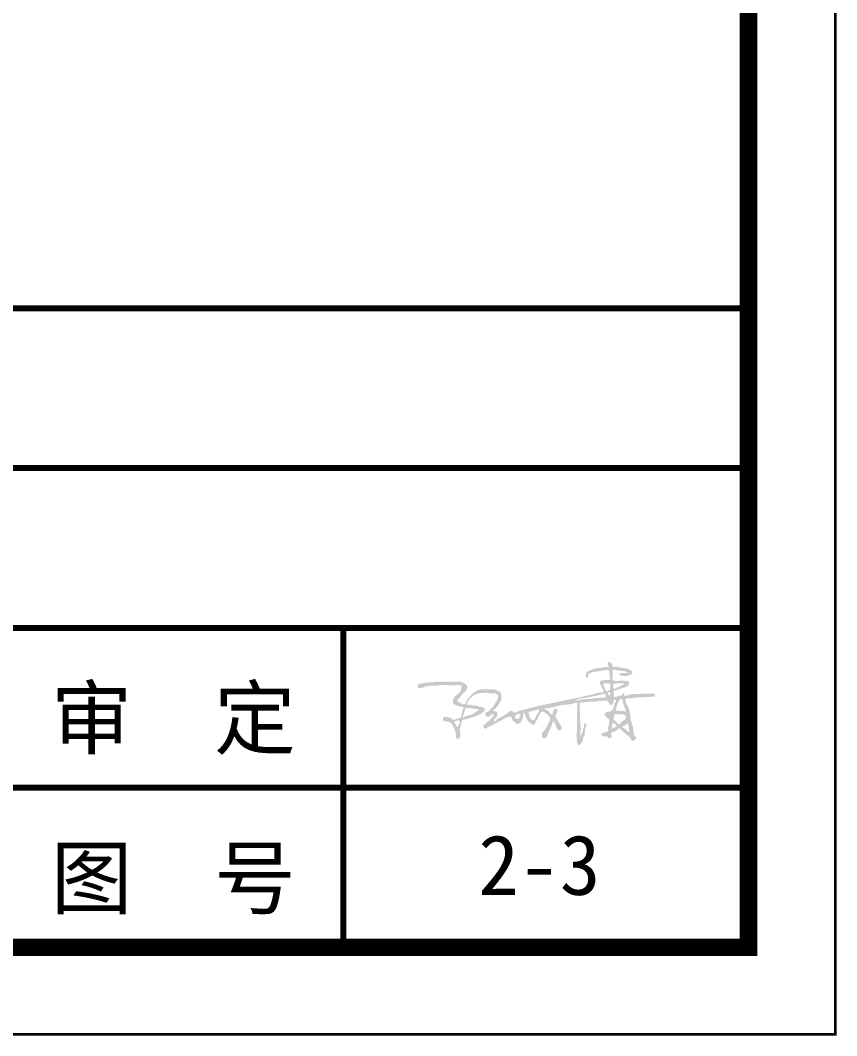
# Model space of a CAD drawing. Header units: millimetres. Extents: x -255 to 9196, y 129 to 426.
# Drawn here: x 1408.6 to 1455.6, y 129.3 to 187.7 of the extents above; entities that cross this region are included whole.
import ezdxf

# ---------------------------------------------------------------- set-up
doc = ezdxf.new("R2010")
doc.units = ezdxf.units.MM
doc.layers.add('不打印', color=7, linetype='Continuous', plot=False)
doc.layers.add('地质-图框', color=7, linetype='Continuous')
doc.styles.get("Standard").update_dxf_attribs({"font": 'simfang_0.ttf', "height": 2.5})

msp = doc.modelspace()

# ---------------------------------------------------------------- hatches: boundary and pattern name
h = msp.add_hatch(color=256)
edge = h.paths.add_edge_path(flags=16)
edge.add_spline(control_points=[(1437.061, 147.647), (1437.052, 147.624), (1437.052, 147.57), (1437.105, 147.524), (1437.157, 147.49), (1437.215, 147.478), (1437.277, 147.493), (1437.294, 147.557), (1437.328, 147.609), (1437.35, 147.668), (1437.373, 147.717), (1437.354, 147.779), (1437.276, 147.778), (1437.213, 147.762), (1437.138, 147.746), (1437.117, 147.68), (1437.065, 147.693), (1437.062, 147.666), (1437.063, 147.653), (1437.061, 147.647)], knot_values=[0, 0, 0, 0, 1.094844, 2.010583, 2.936971, 3.772058, 4.559337, 5.371692, 6.406572, 7.298431, 8.125414, 8.707814, 9.723429, 10.914867, 11.774738, 12.831234, 13.232699, 13.516351, 13.791121, 13.791121, 13.791121, 13.791121], degree=3, periodic=0)
edge = h.paths.add_edge_path()
edge.add_spline(control_points=[(1431.475, 149.268), (1431.475, 149.313), (1431.472, 149.385), (1431.479, 149.455), (1431.471, 149.502), (1431.528, 149.499), (1431.655, 149.52), (1431.887, 149.575), (1432.199, 149.589), (1432.473, 149.637), (1432.724, 149.634), (1432.979, 149.634), (1433.248, 149.644), (1433.547, 149.631), (1433.762, 149.638), (1433.978, 149.629), (1434.115, 149.531), (1434.278, 149.456), (1434.324, 149.282), (1434.239, 149.076), (1434.016, 148.95), (1433.913, 148.724), (1433.764, 148.639), (1433.718, 148.502), (1433.912, 148.42), (1434.142, 148.241), (1434.239, 148.461), (1434.305, 148.619), (1434.482, 148.817), (1434.698, 149.015), (1434.913, 149.15), (1435.181, 149.21), (1435.464, 149.183), (1435.792, 149.214), (1436.034, 149.118), (1436.229, 149.024), (1436.272, 148.819), (1436.295, 148.622), (1436.158, 148.401), (1436.035, 148.191), (1435.896, 148.063), (1435.798, 147.981), (1435.84, 147.887), (1435.954, 147.958), (1436.088, 147.789), (1436.023, 147.557), (1435.857, 147.498), (1435.828, 147.423), (1435.858, 147.329), (1436.015, 147.436), (1436.098, 147.552), (1436.277, 147.604), (1436.412, 147.689), (1436.565, 147.771), (1436.682, 147.88), (1436.818, 147.984), (1436.928, 147.928), (1437.006, 147.801), (1437.195, 147.927), (1437.603, 148.033), (1438.292, 148.215), (1439.173, 148.397), (1440.018, 148.579), (1440.709, 148.703), (1441.225, 148.849), (1441.559, 148.894), (1441.816, 149.009), (1441.997, 148.986), (1442.193, 149.07), (1442.081, 149.209), (1442.05, 149.344), (1441.944, 149.451), (1441.928, 149.586), (1441.996, 149.708), (1442.171, 149.702), (1442.317, 149.751), (1442.493, 149.695), (1442.522, 149.809), (1442.512, 149.955), (1442.484, 150.106), (1442.491, 150.335), (1442.269, 150.279), (1442.074, 150.278), (1441.843, 150.218), (1441.602, 150.206), (1441.42, 150.145), (1441.281, 150.073), (1441.242, 149.974), (1441.257, 149.897), (1441.193, 149.835), (1441.126, 149.924), (1441.117, 150.018), (1441.144, 150.186), (1441.366, 150.276), (1441.593, 150.368), (1441.853, 150.429), (1442.09, 150.421), (1442.256, 150.501), (1442.471, 150.424), (1442.422, 150.564), (1442.391, 150.624), (1442.376, 150.689), (1442.399, 150.764), (1442.487, 150.756), (1442.578, 150.722), (1442.675, 150.63), (1442.648, 150.541), (1442.651, 150.443), (1442.832, 150.517), (1443.004, 150.447), (1443.247, 150.427), (1443.485, 150.397), (1443.651, 150.31), (1443.783, 150.235), (1443.814, 150.126), (1443.771, 150.05), (1443.669, 150.014), (1443.528, 149.971), (1443.365, 149.943), (1443.237, 149.964), (1443.16, 150.003), (1443.07, 149.988), (1443.057, 150.066), (1443.072, 150.159), (1443.223, 150.119), (1443.344, 150.125), (1443.438, 150.13), (1443.527, 150.108), (1443.523, 150.18), (1443.404, 150.228), (1443.24, 150.253), (1443.038, 150.255), (1442.889, 150.289), (1442.785, 150.318), (1442.681, 150.331), (1442.654, 150.223), (1442.67, 150.08), (1442.681, 149.917), (1442.645, 149.765), (1442.704, 149.701), (1442.848, 149.651), (1443.097, 149.707), (1443.35, 149.669), (1443.559, 149.688), (1443.682, 149.517), (1443.456, 149.309), (1443.176, 149.254), (1442.953, 149.144), (1442.757, 149.138), (1442.725, 149.028), (1442.763, 148.931), (1442.676, 148.698), (1442.984, 148.794), (1443.121, 148.84), (1443.269, 148.857), (1443.24, 148.965), (1443.366, 149.015), (1443.284, 148.733), (1443.764, 148.964), (1444.094, 148.882), (1444.565, 148.97), (1444.848, 148.923), (1445.022, 148.969), (1445.077, 148.911), (1445.106, 148.864), (1445.105, 148.814), (1445.092, 148.77), (1445.039, 148.776), (1444.958, 148.775), (1444.805, 148.749), (1444.515, 148.739), (1444.1, 148.743), (1443.762, 148.648), (1443.451, 148.7), (1443.382, 148.43), (1443.623, 148.166), (1443.669, 147.703), (1443.745, 147.273), (1443.893, 146.882), (1443.856, 146.564), (1444.088, 146.401), (1443.944, 146.272), (1443.775, 146.17), (1443.658, 146.515), (1443.379, 146.61), (1443.24, 146.829), (1443.119, 146.877), (1443.103, 147.003), (1442.883, 146.818), (1442.778, 146.725), (1442.573, 146.715), (1442.576, 146.586), (1442.629, 146.537), (1442.626, 146.435), (1442.526, 146.385), (1442.399, 146.371), (1442.361, 146.509), (1442.216, 146.48), (1442.115, 146.475), (1442.013, 146.524), (1442.033, 146.673), (1442.187, 146.703), (1442.297, 146.742), (1442.459, 146.788), (1442.372, 146.974), (1442.465, 147.117), (1442.436, 147.274), (1442.522, 147.441), (1442.37, 147.535), (1442.254, 147.611), (1442.19, 147.788), (1442.332, 147.897), (1442.476, 147.904), (1442.665, 147.944), (1442.691, 148.111), (1442.775, 148.246), (1442.766, 148.392), (1442.853, 148.467), (1442.886, 148.548), (1442.829, 148.611), (1442.719, 148.607), (1442.736, 148.479), (1442.718, 148.366), (1442.577, 148.245), (1442.45, 148.374), (1442.423, 148.508), (1442.227, 148.564), (1441.885, 148.496), (1441.473, 148.474), (1441.088, 148.465), (1440.925, 148.411), (1440.787, 148.435), (1440.785, 148.344), (1440.774, 148.224), (1440.785, 147.981), (1440.8, 147.666), (1440.79, 147.281), (1440.865, 146.875), (1440.787, 146.674), (1440.813, 146.474), (1440.856, 146.524), (1440.86, 146.588), (1440.92, 146.665), (1440.964, 146.778), (1440.959, 146.909), (1441.04, 147.011), (1441.017, 147.123), (1441.046, 147.189), (1441.062, 147.277), (1441.114, 147.248), (1441.173, 147.18), (1441.096, 146.978), (1441.088, 146.756), (1441.058, 146.535), (1440.953, 146.401), (1440.972, 146.238), (1440.884, 146.103), (1440.804, 145.978), (1440.689, 145.989), (1440.634, 146.084), (1440.626, 146.24), (1440.597, 146.441), (1440.616, 146.756), (1440.61, 147.135), (1440.622, 147.705), (1440.642, 148.082), (1440.631, 148.461), (1440.338, 148.332), (1440.094, 148.32), (1439.679, 148.282), (1439.356, 148.193), (1439.043, 148.113), (1438.903, 148.107), (1438.716, 148.099), (1438.802, 147.999), (1438.931, 148.009), (1439.045, 147.874), (1439.099, 147.755), (1439.236, 147.72), (1439.216, 147.874), (1439.254, 147.978), (1439.331, 148.063), (1439.455, 148.107), (1439.501, 147.934), (1439.455, 147.803), (1439.364, 147.661), (1439.433, 147.518), (1439.526, 147.358), (1439.637, 147.176), (1439.761, 147.002), (1439.707, 146.853), (1439.592, 146.796), (1439.499, 146.892), (1439.422, 147.004), (1439.397, 147.141), (1439.352, 147.255), (1439.232, 147.426), (1439.19, 147.154), (1439.094, 146.963), (1438.947, 146.7), (1438.902, 146.453), (1438.747, 146.334), (1438.608, 146.416), (1438.606, 146.544), (1438.583, 146.67), (1438.708, 146.781), (1438.845, 146.928), (1438.929, 147.157), (1439.027, 147.332), (1439.084, 147.467), (1439.078, 147.583), (1438.931, 147.712), (1438.811, 147.848), (1438.642, 147.923), (1438.559, 147.893), (1438.42, 147.708), (1438.373, 147.483), (1438.222, 147.3), (1438.218, 147.182), (1438.096, 147.153), (1438.016, 147.181), (1437.907, 147.253), (1437.784, 147.36), (1437.707, 147.521), (1437.671, 147.632), (1437.63, 147.715), (1437.635, 147.767), (1437.64, 147.829), (1437.586, 147.817), (1437.501, 147.814), (1437.541, 147.637), (1437.482, 147.473), (1437.408, 147.291), (1437.261, 147.202), (1437.112, 147.197), (1437.026, 147.317), (1436.915, 147.388), (1436.864, 147.494), (1436.875, 147.648), (1436.652, 147.601), (1436.49, 147.543), (1436.269, 147.397), (1436, 147.277), (1435.712, 147.1), (1435.484, 147.022), (1435.37, 146.913), (1435.295, 146.938), (1435.245, 147.002), (1435.19, 147.116), (1435.313, 147.173), (1435.423, 147.26), (1435.551, 147.379), (1435.677, 147.498), (1435.748, 147.604), (1435.814, 147.653), (1435.849, 147.728), (1435.768, 147.789), (1435.665, 147.736), (1435.613, 147.621), (1435.482, 147.61), (1435.373, 147.655), (1435.33, 147.748), (1435.347, 147.867), (1435.505, 147.88), (1435.646, 148.048), (1435.82, 148.204), (1435.914, 148.41), (1436.021, 148.535), (1436.063, 148.691), (1436.102, 148.847), (1435.977, 148.931), (1435.809, 148.995), (1435.615, 148.938), (1435.409, 149.013), (1435.246, 148.98), (1435.068, 148.98), (1434.909, 148.954), (1434.781, 148.893), (1434.662, 148.854), (1434.59, 148.773), (1434.483, 148.681), (1434.37, 148.578), (1434.341, 148.452), (1434.285, 148.396), (1434.265, 148.283), (1434.406, 148.306), (1434.526, 148.295), (1434.681, 148.252), (1434.85, 148.26), (1434.984, 148.19), (1435.109, 148.193), (1435.197, 148.141), (1435.294, 148.118), (1435.315, 148.033), (1435.309, 147.955), (1435.24, 147.868), (1435.052, 147.768), (1434.801, 147.639), (1434.521, 147.571), (1434.313, 147.474), (1434.165, 147.466), (1434.005, 147.45), (1433.991, 147.273), (1433.929, 147.11), (1433.866, 146.892), (1433.9, 146.677), (1433.916, 146.486), (1433.855, 146.349), (1433.663, 146.316), (1433.662, 146.561), (1433.625, 146.785), (1433.524, 147.021), (1433.394, 147.245), (1433.193, 147.368), (1432.993, 147.328), (1432.897, 147.44), (1432.89, 147.593), (1433.025, 147.592), (1433.171, 147.594), (1433.352, 147.572), (1433.552, 147.364), (1433.734, 147.56), (1433.956, 147.521), (1433.953, 147.7), (1434.003, 147.836), (1434.032, 148.004), (1434.071, 148.097), (1434.122, 148.215), (1433.956, 148.13), (1433.852, 148.222), (1433.701, 148.264), (1433.543, 148.302), (1433.484, 148.431), (1433.471, 148.552), (1433.525, 148.72), (1433.712, 148.88), (1433.922, 149.055), (1433.963, 149.245), (1434.004, 149.431), (1433.815, 149.429), (1433.595, 149.431), (1433.251, 149.421), (1432.904, 149.454), (1432.576, 149.402), (1432.266, 149.399), (1431.963, 149.387), (1431.712, 149.267), (1431.598, 149.262), (1431.475, 149.257), (1431.475, 149.268)], knot_values=[0, 0, 0, 0, 1.976312, 3.018367, 3.269898, 3.749702, 4.834006, 9.62362, 13.452743, 18.627688, 21.612948, 24.346242, 29.741381, 33.302581, 37.366558, 39.173731, 42.502539, 44.546889, 46.627753, 49.567369, 53.604173, 57.284866, 59.75768, 61.074803, 62.326696, 67.979375, 69.132216, 71.889253, 75.683349, 80.376133, 84.739519, 86.490853, 92.234156, 97.068019, 100.429757, 103.693796, 105.598345, 109.17742, 112.023186, 116.60901, 119.542734, 120.725083, 121.411546, 123.11809, 124.588039, 129.410696, 130.720715, 131.927345, 132.512105, 134.442431, 137.229942, 139.767682, 141.969606, 144.264473, 147.202208, 149.156303, 150.995179, 151.77243, 155.250043, 157.768724, 171.532936, 185.086132, 197.290427, 209.084545, 215.623844, 220.562481, 223.780967, 227.404624, 228.938971, 231.18602, 232.99334, 235.279714, 237.39077, 238.413247, 240.945245, 243.852354, 245.95977, 246.754168, 248.413036, 252.429649, 254.024041, 256.622344, 259.532533, 263.465936, 266.597203, 270.043433, 271.790493, 273.165009, 274.278271, 275.155617, 275.96863, 278.137574, 279.489418, 282.933465, 287.218074, 290.631735, 294.43893, 297.066035, 299.279555, 300.631477, 301.741743, 302.480205, 303.51679, 304.510579, 305.744526, 308.045667, 309.10708, 309.738011, 311.721468, 314.587144, 318.560317, 321.978382, 324.929444, 326.726307, 328.375842, 329.212915, 330.25815, 332.912487, 335.737852, 337.322197, 338.464063, 339.540303, 340.517248, 341.291475, 343.24226, 345.424661, 346.906066, 347.790693, 348.283761, 349.37956, 352.817893, 355.786154, 358.093634, 359.322049, 360.782347, 361.645093, 363.565636, 367.250663, 368.807935, 369.801923, 370.698936, 375.382624, 380.290659, 382.057817, 384.048911, 387.541174, 392.467198, 396.884683, 398.870852, 399.463262, 401.525914, 403.50169, 407.635898, 409.387035, 411.233271, 412.280452, 413.20357, 415.190434, 419.044115, 426.82695, 433.696307, 438.234604, 439.880328, 440.5342, 441.546128, 442.183141, 442.753004, 443.168649, 444.25252, 446.435187, 449.787888, 457.012911, 463.817808, 466.622312, 467.653782, 474.772731, 480.221843, 487.75307, 493.758919, 498.268061, 500.770469, 503.126663, 504.93944, 508.215227, 514.602973, 517.725651, 519.162893, 519.653701, 522.57407, 525.985365, 528.091346, 529.420767, 530.44176, 531.074818, 533.51958, 534.412854, 536.192404, 538.038156, 539.769774, 540.822907, 542.444399, 544.691107, 546.792547, 548.016807, 551.031041, 552.848139, 555.141276, 557.888754, 559.117839, 562.162851, 564.274516, 565.814007, 568.969099, 570.805367, 573.405532, 575.322644, 577.850069, 578.932876, 580.303886, 580.965396, 582.395387, 583.584192, 585.599442, 587.646145, 589.914983, 591.789159, 593.27422, 597.94608, 607.063846, 611.402782, 614.073872, 615.321987, 615.878503, 617.519975, 620.919802, 626.227157, 631.278458, 637.955565, 642.446505, 643.232821, 643.760483, 644.456326, 646.177092, 647.742257, 649.719808, 651.636288, 652.979528, 654.238301, 655.194152, 655.659487, 656.394987, 659.092563, 663.591374, 666.73103, 668.397875, 670.738048, 673.250698, 675.453964, 676.439317, 677.660828, 679.829027, 683.261807, 686.437325, 693.520123, 699.871158, 710.80178, 711.665262, 714.371367, 719.852061, 724.798696, 731.582425, 735.049173, 737.977924, 739.413207, 740.181114, 742.294893, 744.847896, 747.080249, 748.01495, 749.656081, 751.744516, 753.156469, 754.723524, 756.064382, 759.453584, 761.036376, 762.882106, 765.701193, 769.323154, 772.347842, 774.172791, 775.585183, 777.013936, 779.293074, 781.697647, 782.695741, 785.087573, 787.226283, 790.776274, 796.031545, 799.610519, 801.573474, 803.326881, 805.300637, 806.912735, 808.495868, 812.035945, 815.779267, 818.869602, 820.811829, 822.125877, 823.541907, 828.940789, 830.302191, 831.031036, 832.606796, 840.023967, 840.684534, 842.883131, 844.244533, 845.363175, 846.535711, 849.926761, 852.286909, 854.171399, 855.113645, 856.128269, 856.673621, 857.147526, 858.050728, 860.090115, 862.716938, 866.384136, 867.936357, 870.065038, 872.061231, 873.982345, 875.67185, 877.131449, 879.445427, 882.719542, 885.677448, 890.574174, 895.673374, 900.269723, 901.080783, 902.0814, 903.195863, 904.760709, 906.51745, 907.912156, 911.149921, 913.959999, 915.505406, 916.565642, 917.656816, 918.348052, 920.340725, 921.570186, 923.703426, 925.112377, 926.520541, 927.902372, 929.517787, 932.398315, 937.179688, 939.59686, 942.195605, 944.091548, 946.864224, 947.8244, 950.291283, 954.566441, 955.923755, 959.676397, 961.5313, 963.693704, 966.5664, 967.727809, 969.03891, 971.169049, 973.960761, 975.413252, 976.517354, 977.539594, 979.222904, 980.846563, 983.344484, 985.952933, 988.091281, 989.728729, 991.182119, 992.528204, 993.655163, 994.585274, 995.88215, 998.258073, 1003.821633, 1008.058251, 1010.833525, 1013.583601, 1014.67668, 1017.228742, 1019.702485, 1022.748285, 1026.782974, 1029.033757, 1031.10648, 1032.665939, 1035.775685, 1038.774974, 1043.505154, 1046.495812, 1049.996333, 1053.115253, 1054.040804, 1056.294707, 1057.620278, 1059.043068, 1062.953747, 1065.090649, 1070.123473, 1071.433068, 1073.272203, 1075.944948, 1078.502315, 1080.15249, 1081.014965, 1082.574426, 1084.823859, 1086.961129, 1089.405106, 1091.419354, 1092.609896, 1094.709199, 1098.735043, 1103.263313, 1105.737056, 1107.750914, 1109.564562, 1112.173013, 1118.219875, 1124.030812, 1127.369626, 1132.591904, 1137.489058, 1140.639116, 1143.742249, 1144.231568, 1144.231568, 1144.231568, 1144.231568], degree=3, periodic=0)
edge = h.paths.add_edge_path(flags=16)
edge.add_spline(control_points=[(1437.831, 147.827), (1437.854, 147.786), (1437.88, 147.702), (1437.894, 147.584), (1437.956, 147.49), (1438.027, 147.405), (1438.133, 147.42), (1438.207, 147.484), (1438.253, 147.6), (1438.291, 147.71), (1438.351, 147.795), (1438.392, 147.865), (1438.429, 147.923), (1438.463, 147.978), (1438.407, 148.047), (1438.278, 147.992), (1438.133, 147.977), (1437.996, 147.917), (1437.891, 147.911), (1437.823, 147.875), (1437.825, 147.837), (1437.831, 147.827)], knot_values=[0, 0, 0, 0, 2.065977, 3.778019, 5.026363, 7.020016, 7.991516, 9.334166, 11.098954, 13.338472, 14.354147, 15.643986, 16.805999, 17.506465, 18.120776, 20.055848, 22.53053, 24.848178, 26.280873, 27.23305, 27.71727, 27.71727, 27.71727, 27.71727], degree=3, periodic=0)
edge = h.paths.add_edge_path(flags=17)
edge.add_spline(control_points=[(1442.193, 148.931), (1442.211, 148.93), (1442.252, 148.898), (1442.261, 148.835), (1442.289, 148.78), (1442.248, 148.689), (1442.037, 148.75), (1441.852, 148.669), (1441.638, 148.696), (1441.465, 148.646), (1441.243, 148.642), (1441.008, 148.61), (1440.79, 148.606), (1440.65, 148.521), (1440.561, 148.594), (1440.776, 148.671), (1440.89, 148.666), (1441.084, 148.713), (1441.246, 148.711), (1441.41, 148.767), (1441.566, 148.793), (1441.738, 148.833), (1441.904, 148.86), (1442.039, 148.905), (1442.11, 148.938), (1442.161, 148.938), (1442.184, 148.931), (1442.193, 148.931)], knot_values=[0, 0, 0, 0, 0.777686, 1.929051, 2.760418, 3.308433, 5.798843, 10.064954, 12.451385, 14.874019, 17.777373, 22.090389, 25.106741, 27.549329, 27.908396, 29.455131, 33.457187, 35.066045, 37.764147, 40.527792, 42.5051, 44.669727, 48.209364, 49.784594, 50.888217, 51.544484, 51.936834, 51.936834, 51.936834, 51.936834], degree=3, periodic=0)
edge = h.paths.add_edge_path(flags=16)
edge.add_spline(control_points=[(1442.389, 148.97), (1442.398, 148.943), (1442.42, 148.895), (1442.458, 148.849), (1442.519, 148.814), (1442.533, 148.895), (1442.525, 148.946), (1442.534, 149.011), (1442.499, 149.037), (1442.452, 149.032), (1442.418, 149.018), (1442.374, 148.998), (1442.387, 148.978), (1442.389, 148.97)], knot_values=[0, 0, 0, 0, 1.245613, 2.175218, 2.84887, 3.463701, 4.88207, 5.540711, 6.008538, 6.560514, 7.449846, 7.84399, 8.22639, 8.22639, 8.22639, 8.22639], degree=3, periodic=0)
edge = h.paths.add_edge_path(flags=16)
edge.add_spline(control_points=[(1442.17, 149.514), (1442.152, 149.506), (1442.123, 149.446), (1442.16, 149.359), (1442.22, 149.283), (1442.237, 149.202), (1442.277, 149.146), (1442.311, 149.08), (1442.383, 149.094), (1442.443, 149.112), (1442.48, 149.146), (1442.529, 149.156), (1442.527, 149.198), (1442.532, 149.302), (1442.57, 149.435), (1442.486, 149.545), (1442.403, 149.53), (1442.324, 149.523), (1442.249, 149.534), (1442.201, 149.533), (1442.174, 149.537), (1442.161, 149.522), (1442.172, 149.515), (1442.17, 149.514)], knot_values=[0, 0, 0, 0, 0.861244, 2.431031, 3.852702, 5.085635, 5.85594, 6.934384, 7.860311, 8.665001, 9.656767, 10.144616, 10.436036, 11.285115, 14.912628, 15.689596, 16.719567, 18.186906, 19.266269, 19.953127, 20.276731, 20.450871, 20.557842, 20.557842, 20.557842, 20.557842], degree=3, periodic=0)
edge = h.paths.add_edge_path(flags=16)
edge.add_spline(control_points=[(1442.717, 149.484), (1442.716, 149.447), (1442.709, 149.387), (1442.706, 149.31), (1442.711, 149.246), (1442.761, 149.226), (1442.816, 149.219), (1442.872, 149.261), (1442.934, 149.299), (1443.007, 149.327), (1443.09, 149.334), (1443.128, 149.403), (1443.186, 149.432), (1443.244, 149.444), (1443.284, 149.442), (1443.329, 149.451), (1443.295, 149.493), (1443.277, 149.568), (1443.137, 149.532), (1443.015, 149.546), (1442.902, 149.521), (1442.814, 149.526), (1442.766, 149.519), (1442.716, 149.529), (1442.719, 149.501), (1442.717, 149.492), (1442.717, 149.484)], knot_values=[0, 0, 0, 0, 1.627271, 2.564917, 3.463325, 4.107991, 4.704694, 5.809748, 6.927935, 7.926836, 9.222179, 10.242214, 11.082175, 11.993147, 12.703979, 13.04412, 13.515506, 14.375081, 16.367968, 18.130075, 20.108708, 21.275945, 21.825603, 22.498973, 22.613285, 22.934178, 22.934178, 22.934178, 22.934178], degree=3, periodic=0)
edge = h.paths.add_edge_path(flags=16)
edge.add_spline(control_points=[(1443.102, 148.587), (1443.067, 148.557), (1443.009, 148.493), (1442.961, 148.369), (1442.902, 148.262), (1442.917, 148.146), (1442.857, 148.079), (1442.848, 148.008), (1442.883, 147.951), (1442.971, 147.981), (1443.089, 147.97), (1443.218, 147.909), (1443.34, 147.974), (1443.38, 147.882), (1443.459, 147.967), (1443.352, 148.066), (1443.365, 148.21), (1443.295, 148.33), (1443.252, 148.439), (1443.242, 148.53), (1443.23, 148.605), (1443.181, 148.639), (1443.107, 148.639), (1443.112, 148.595), (1443.102, 148.587)], knot_values=[0, 0, 0, 0, 2.001049, 3.674502, 5.771722, 7.156147, 8.41876, 9.470853, 10.127335, 10.852845, 13.021442, 15.353893, 16.866073, 17.608889, 18.399536, 20.205357, 22.625681, 24.41842, 26.100767, 27.697592, 28.445905, 29.247463, 30.191838, 30.721959, 30.721959, 30.721959, 30.721959], degree=3, periodic=0)
edge = h.paths.add_edge_path(flags=16)
edge.add_spline(control_points=[(1442.763, 147.684), (1442.76, 147.646), (1442.742, 147.575), (1442.711, 147.463), (1442.795, 147.378), (1442.882, 147.303), (1442.962, 147.213), (1443.092, 147.171), (1443.148, 147.282), (1443.238, 147.368), (1443.364, 147.424), (1443.428, 147.524), (1443.463, 147.627), (1443.385, 147.715), (1443.275, 147.765), (1443.135, 147.74), (1443.001, 147.787), (1442.882, 147.749), (1442.808, 147.769), (1442.753, 147.738), (1442.765, 147.702), (1442.763, 147.684)], knot_values=[0, 0, 0, 0, 1.621992, 3.308842, 4.508909, 6.438784, 8.406396, 9.887104, 11.272649, 13.072815, 15.431049, 16.969104, 18.225996, 19.790057, 21.47997, 23.344688, 25.770547, 27.41792, 28.509462, 29.001281, 29.820485, 29.820485, 29.820485, 29.820485], degree=3, periodic=0)
edge = h.paths.add_edge_path(flags=16)
edge.add_spline(control_points=[(1442.679, 147.209), (1442.655, 147.195), (1442.625, 147.125), (1442.636, 147.043), (1442.623, 146.976), (1442.646, 146.936), (1442.694, 146.937), (1442.734, 146.99), (1442.803, 147.011), (1442.862, 147.043), (1442.906, 147.079), (1442.885, 147.134), (1442.843, 147.166), (1442.799, 147.193), (1442.769, 147.226), (1442.731, 147.238), (1442.695, 147.26), (1442.669, 147.234), (1442.686, 147.214), (1442.679, 147.209)], knot_values=[0, 0, 0, 0, 1.23237, 2.862046, 3.675794, 4.080594, 4.699096, 5.35691, 6.876583, 7.681133, 8.417953, 8.942195, 9.954773, 10.679344, 11.236603, 11.826958, 12.460554, 12.741244, 13.107108, 13.107108, 13.107108, 13.107108], degree=3, periodic=0)
edge = h.paths.add_edge_path(flags=16)
edge.add_spline(control_points=[(1443.302, 147.091), (1443.28, 147.081), (1443.241, 147.062), (1443.237, 146.99), (1443.318, 146.961), (1443.389, 146.917), (1443.447, 146.85), (1443.505, 146.796), (1443.57, 146.77), (1443.614, 146.715), (1443.674, 146.76), (1443.624, 146.831), (1443.599, 146.903), (1443.607, 146.993), (1443.58, 147.079), (1443.584, 147.159), (1443.558, 147.233), (1443.496, 147.224), (1443.466, 147.185), (1443.422, 147.159), (1443.383, 147.127), (1443.349, 147.11), (1443.321, 147.101), (1443.309, 147.095), (1443.302, 147.091)], knot_values=[0, 0, 0, 0, 1.078617, 1.584482, 2.769352, 4.19498, 5.366298, 6.581313, 7.563654, 8.507528, 8.990575, 10.154726, 11.423765, 12.462376, 13.998568, 15.210379, 16.153849, 16.746294, 17.483217, 18.246977, 18.971547, 19.662222, 19.902153, 20.241453, 20.241453, 20.241453, 20.241453], degree=3, periodic=0)
edge = h.paths.add_edge_path(flags=16)
edge.add_spline(control_points=[(1433.57, 147.283), (1433.587, 147.265), (1433.615, 147.226), (1433.644, 147.167), (1433.694, 147.11), (1433.704, 147.04), (1433.808, 147.004), (1433.745, 147.156), (1433.869, 147.161), (1433.859, 147.249), (1433.864, 147.306), (1433.874, 147.372), (1433.816, 147.412), (1433.736, 147.4), (1433.662, 147.364), (1433.582, 147.381), (1433.549, 147.318), (1433.564, 147.289), (1433.57, 147.283)], knot_values=[0, 0, 0, 0, 1.076924, 2.082744, 2.865184, 4.332782, 4.901003, 6.550431, 7.733202, 8.571799, 9.759042, 10.52869, 11.144503, 12.459715, 13.851956, 14.688205, 15.691416, 16.049705, 16.049705, 16.049705, 16.049705], degree=3, periodic=0)
edge = h.paths.add_edge_path(flags=16)
edge.add_spline(control_points=[(1434.201, 148.102), (1434.187, 148.043), (1434.151, 147.925), (1434.102, 147.772), (1434.064, 147.673), (1434.018, 147.55), (1434.209, 147.649), (1434.37, 147.672), (1434.621, 147.76), (1434.775, 147.904), (1434.916, 147.931), (1434.978, 148.071), (1434.69, 148.047), (1434.509, 148.125), (1434.337, 148.109), (1434.212, 148.144), (1434.203, 148.11), (1434.201, 148.102)], knot_values=[0, 0, 0, 0, 2.639694, 5.480822, 6.640847, 7.833901, 9.379189, 12.619169, 16.706763, 20.039631, 21.716381, 22.636913, 25.384768, 29.554076, 32.467188, 33.476001, 33.820235, 33.820235, 33.820235, 33.820235], degree=3, periodic=0)

# ---------------------------------------------------------------- linework, layer by layer
at = {"const_width": 0.345}
for points in [[(1266.631, 171.112), (1450.49, 171.112), (1450.49, 134.34), (1266.631, 134.34), (1266.631, 171.112)], [(1266.631, 171.112), (1450.49, 171.112), (1450.49, 134.34), (1266.631, 134.34), (1266.631, 171.112)], [(1266.631, 161.919), (1450.49, 161.919)], [(1266.631, 152.726), (1450.49, 152.726)], [(1427.178, 143.533), (1427.178, 152.726)], [(1266.631, 143.533), (1450.49, 143.533)], [(1289.613, 143.533), (1450.49, 143.533)], [(1427.178, 134.34), (1427.178, 143.533)]]:
    msp.add_lwpolyline(points, dxfattribs=at)
at = {"layer": '不打印', "linetype": 'Continuous', "const_width": 0.15}
msp.add_lwpolyline([(1035.49, 129.34), (1455.49, 129.34), (1455.49, 426.34), (1035.49, 426.34), (1035.49, 129.34)], dxfattribs=at)
at = {"layer": '地质-图框', "linetype": 'Continuous', "const_width": 1}
msp.add_lwpolyline([(1040.49, 134.34), (1450.49, 134.34), (1450.49, 421.34), (1040.49, 421.34), (1040.49, 134.34), (1450.49, 134.34)], dxfattribs=at)

# ---------------------------------------------------------------- texts
for s, p in [('审  定', (1410.345, 145.812)), ('2-3', (1434.94, 137.365)), ('图  号', (1410.345, 136.619))]:
    msp.add_text(s, height=3.4474).set_placement(p)

doc.saveas('drawing.dxf')
